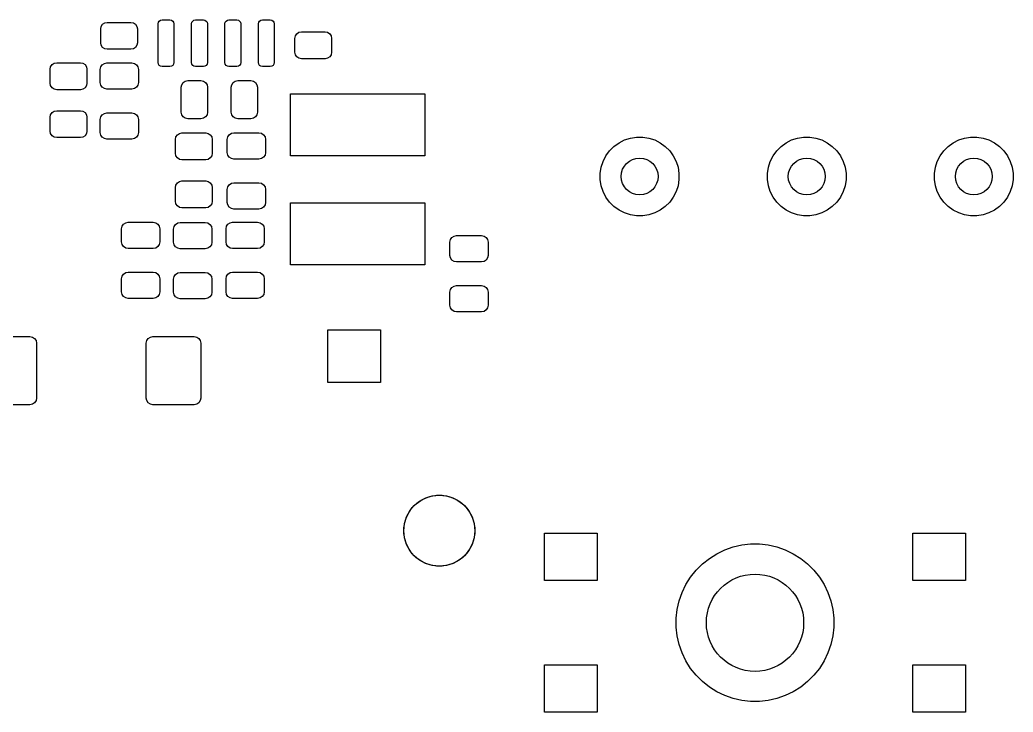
# Model space of a CAD drawing. Header units: inches. Extents: x 0.71 to 7.54, y -5.09 to -0.82.
# Drawn here: x 5.987 to 7.473, y -2.772 to -1.735 of the extents above; entities that cross this region are included whole.
import ezdxf

# ---------------------------------------------------------------- set-up
doc = ezdxf.new("R2010")
doc.units = ezdxf.units.IN
doc.header["$MEASUREMENT"] = 0
doc.layers.add('BLACK', color=250, linetype='CONTINUOUS')

msp = doc.modelspace()

# ---------------------------------------------------------------- linework, layer by layer
at = {"layer": 'BLACK', "linetype": 'CONTINUOUS'}
for p, q in [((6.1935, -1.7411), (6.194, -1.7389)), ((6.194, -1.7389), (6.1952, -1.737)), ((6.1952, -1.737), (6.1971, -1.7357)), ((6.1971, -1.7357), (6.1994, -1.7352)), ((6.1994, -1.7352), (6.2112, -1.7352)), ((6.2112, -1.7352), (6.2135, -1.7357)), ((6.2135, -1.7357), (6.2154, -1.737)), ((6.2154, -1.737), (6.2167, -1.7389)), ((6.2167, -1.7389), (6.2171, -1.7411)), ((6.2435, -1.7411), (6.244, -1.7389)), ((6.244, -1.7389), (6.2452, -1.737)), ((6.2452, -1.737), (6.2471, -1.7357)), ((6.2471, -1.7357), (6.2494, -1.7352)), ((6.2494, -1.7352), (6.2612, -1.7352)), ((6.2612, -1.7352), (6.2635, -1.7357)), ((6.2635, -1.7357), (6.2654, -1.737)), ((6.2654, -1.737), (6.2667, -1.7389)), ((6.2667, -1.7389), (6.2671, -1.7411)), ((6.2935, -1.7411), (6.294, -1.7389)), ((6.294, -1.7389), (6.2952, -1.737)), ((6.2952, -1.737), (6.2971, -1.7357)), ((6.2971, -1.7357), (6.2994, -1.7352)), ((6.2994, -1.7352), (6.3112, -1.7352)), ((6.3112, -1.7352), (6.3135, -1.7357)), ((6.3135, -1.7357), (6.3154, -1.737)), ((6.3154, -1.737), (6.3167, -1.7389)), ((6.3167, -1.7389), (6.3171, -1.7411)), ((6.3435, -1.7411), (6.344, -1.7389)), ((6.344, -1.7389), (6.3452, -1.737)), ((6.3452, -1.737), (6.3471, -1.7357)), ((6.3471, -1.7357), (6.3494, -1.7352)), ((6.3494, -1.7352), (6.3612, -1.7352)), ((6.3612, -1.7352), (6.3635, -1.7357)), ((6.3635, -1.7357), (6.3654, -1.737)), ((6.3654, -1.737), (6.3667, -1.7389)), ((6.3667, -1.7389), (6.3671, -1.7411)), ((6.1075, -1.7488), (6.1082, -1.7451)), ((6.1075, -1.7695), (6.1075, -1.7488)), ((6.1082, -1.7451), (6.1104, -1.7419)), ((6.1104, -1.7419), (6.1136, -1.7397)), ((6.1136, -1.7397), (6.1173, -1.739)), ((6.1173, -1.739), (6.1528, -1.739)), ((6.1528, -1.739), (6.1565, -1.7397)), ((6.1565, -1.7397), (6.1597, -1.7419)), ((6.1597, -1.7419), (6.1618, -1.7451)), ((6.1618, -1.7451), (6.1626, -1.7488)), ((6.1626, -1.7488), (6.1626, -1.7695)), ((6.1935, -1.7992), (6.1935, -1.7411)), ((6.2171, -1.7411), (6.2171, -1.7992)), ((6.2435, -1.7992), (6.2435, -1.7411)), ((6.2671, -1.7411), (6.2671, -1.7992)), ((6.2935, -1.7992), (6.2935, -1.7411)), ((6.3171, -1.7411), (6.3171, -1.7992)), ((6.3435, -1.7992), (6.3435, -1.7411)), ((6.3671, -1.7411), (6.3671, -1.7992)), ((6.4041, -1.7539), (6.4079, -1.7531)), ((6.4079, -1.7531), (6.4433, -1.7531)), ((6.4433, -1.7531), (6.4471, -1.7539)), ((6.398, -1.763), (6.3988, -1.7592)), ((6.398, -1.7837), (6.398, -1.763)), ((6.3988, -1.7592), (6.4009, -1.756)), ((6.4009, -1.756), (6.4041, -1.7539)), ((6.4471, -1.7539), (6.4503, -1.756)), ((6.4503, -1.756), (6.4524, -1.7592)), ((6.4524, -1.7592), (6.4531, -1.763)), ((6.4531, -1.763), (6.4531, -1.7837)), ((6.1082, -1.7733), (6.1075, -1.7695)), ((6.1104, -1.7764), (6.1082, -1.7733)), ((6.1136, -1.7786), (6.1104, -1.7764)), ((6.1173, -1.7793), (6.1136, -1.7786)), ((6.1528, -1.7793), (6.1173, -1.7793)), ((6.1565, -1.7786), (6.1528, -1.7793)), ((6.1597, -1.7764), (6.1565, -1.7786)), ((6.1618, -1.7733), (6.1597, -1.7764)), ((6.1626, -1.7695), (6.1618, -1.7733)), ((6.3988, -1.7874), (6.398, -1.7837)), ((6.4009, -1.7906), (6.3988, -1.7874)), ((6.4041, -1.7928), (6.4009, -1.7906)), ((6.4079, -1.7935), (6.4041, -1.7928)), ((6.4433, -1.7935), (6.4079, -1.7935)), ((6.4471, -1.7928), (6.4433, -1.7935)), ((6.4503, -1.7906), (6.4471, -1.7928)), ((6.4524, -1.7874), (6.4503, -1.7906)), ((6.4531, -1.7837), (6.4524, -1.7874)), ((6.0319, -1.8093), (6.0326, -1.8055)), ((6.0319, -1.8299), (6.0319, -1.8093)), ((6.0326, -1.8055), (6.0348, -1.8023)), ((6.0348, -1.8023), (6.038, -1.8002)), ((6.038, -1.8002), (6.0417, -1.7994)), ((6.0417, -1.7994), (6.0772, -1.7994)), ((6.0772, -1.7994), (6.0809, -1.8002)), ((6.0809, -1.8002), (6.0841, -1.8023)), ((6.0841, -1.8023), (6.0863, -1.8055)), ((6.0863, -1.8055), (6.087, -1.8093)), ((6.087, -1.8093), (6.087, -1.8299)), ((6.1069, -1.8094), (6.1076, -1.8057)), ((6.1069, -1.8291), (6.1069, -1.8094)), ((6.1076, -1.8057), (6.1098, -1.8025)), ((6.1098, -1.8025), (6.113, -1.8004)), ((6.113, -1.8004), (6.1167, -1.7996)), ((6.1167, -1.7996), (6.1541, -1.7996)), ((6.1541, -1.7996), (6.1579, -1.8004)), ((6.1579, -1.8004), (6.1611, -1.8025)), ((6.1611, -1.8025), (6.1632, -1.8057)), ((6.1632, -1.8057), (6.164, -1.8094)), ((6.164, -1.8094), (6.164, -1.8291)), ((6.194, -1.8015), (6.1935, -1.7992)), ((6.1952, -1.8034), (6.194, -1.8015)), ((6.1971, -1.8047), (6.1952, -1.8034)), ((6.1994, -1.8051), (6.1971, -1.8047)), ((6.2112, -1.8051), (6.1994, -1.8051)), ((6.2135, -1.8047), (6.2112, -1.8051)), ((6.2154, -1.8034), (6.2135, -1.8047)), ((6.2167, -1.8015), (6.2154, -1.8034)), ((6.2171, -1.7992), (6.2167, -1.8015)), ((6.244, -1.8015), (6.2435, -1.7992)), ((6.2452, -1.8034), (6.244, -1.8015)), ((6.2471, -1.8047), (6.2452, -1.8034)), ((6.2494, -1.8051), (6.2471, -1.8047)), ((6.2612, -1.8051), (6.2494, -1.8051)), ((6.2635, -1.8047), (6.2612, -1.8051)), ((6.2654, -1.8034), (6.2635, -1.8047)), ((6.2667, -1.8015), (6.2654, -1.8034)), ((6.2671, -1.7992), (6.2667, -1.8015)), ((6.294, -1.8015), (6.2935, -1.7992)), ((6.2952, -1.8034), (6.294, -1.8015)), ((6.2971, -1.8047), (6.2952, -1.8034)), ((6.2994, -1.8051), (6.2971, -1.8047)), ((6.3112, -1.8051), (6.2994, -1.8051)), ((6.3135, -1.8047), (6.3112, -1.8051)), ((6.3154, -1.8034), (6.3135, -1.8047)), ((6.3167, -1.8015), (6.3154, -1.8034)), ((6.3171, -1.7992), (6.3167, -1.8015)), ((6.344, -1.8015), (6.3435, -1.7992)), ((6.3452, -1.8034), (6.344, -1.8015)), ((6.3471, -1.8047), (6.3452, -1.8034)), ((6.3494, -1.8051), (6.3471, -1.8047)), ((6.3612, -1.8051), (6.3494, -1.8051)), ((6.3635, -1.8047), (6.3612, -1.8051)), ((6.3654, -1.8034), (6.3635, -1.8047)), ((6.3667, -1.8015), (6.3654, -1.8034)), ((6.3671, -1.7992), (6.3667, -1.8015)), ((6.2308, -1.8291), (6.234, -1.8269)), ((6.234, -1.8269), (6.2378, -1.8262)), ((6.2378, -1.8262), (6.2575, -1.8262)), ((6.2575, -1.8262), (6.2612, -1.8269)), ((6.2612, -1.8269), (6.2644, -1.8291)), ((6.3056, -1.8291), (6.3088, -1.8269)), ((6.3088, -1.8269), (6.3126, -1.8262)), ((6.3126, -1.8262), (6.3323, -1.8262)), ((6.3323, -1.8262), (6.3361, -1.8269)), ((6.3361, -1.8269), (6.3392, -1.8291)), ((6.0326, -1.8337), (6.0319, -1.8299)), ((6.0348, -1.8369), (6.0326, -1.8337)), ((6.038, -1.839), (6.0348, -1.8369)), ((6.0417, -1.8398), (6.038, -1.839)), ((6.0772, -1.8398), (6.0417, -1.8398)), ((6.0809, -1.839), (6.0772, -1.8398)), ((6.0841, -1.8369), (6.0809, -1.839)), ((6.0863, -1.8337), (6.0841, -1.8369)), ((6.087, -1.8299), (6.0863, -1.8337)), ((6.1076, -1.8329), (6.1069, -1.8291)), ((6.1098, -1.8361), (6.1076, -1.8329)), ((6.113, -1.8382), (6.1098, -1.8361)), ((6.1167, -1.839), (6.113, -1.8382)), ((6.1541, -1.839), (6.1167, -1.839)), ((6.1579, -1.8382), (6.1541, -1.839)), ((6.1611, -1.8361), (6.1579, -1.8382)), ((6.1632, -1.8329), (6.1611, -1.8361)), ((6.164, -1.8291), (6.1632, -1.8329)), ((6.228, -1.836), (6.2287, -1.8323)), ((6.228, -1.8734), (6.228, -1.836)), ((6.2287, -1.8323), (6.2308, -1.8291)), ((6.2644, -1.8291), (6.2666, -1.8323)), ((6.2666, -1.8323), (6.2673, -1.836)), ((6.2673, -1.836), (6.2673, -1.8734)), ((6.3028, -1.836), (6.3035, -1.8323)), ((6.3028, -1.8734), (6.3028, -1.836)), ((6.3035, -1.8323), (6.3056, -1.8291)), ((6.3392, -1.8291), (6.3414, -1.8323)), ((6.3414, -1.8323), (6.3421, -1.836)), ((6.3421, -1.836), (6.3421, -1.8734)), ((6.3917, -1.9386), (6.3917, -1.8461)), ((6.3917, -1.8461), (6.5925, -1.8461)), ((6.5925, -1.8461), (6.5925, -1.9386)), ((6.0348, -1.8741), (6.038, -1.872)), ((6.038, -1.872), (6.0417, -1.8713)), ((6.0417, -1.8713), (6.0772, -1.8713)), ((6.0772, -1.8713), (6.0809, -1.872)), ((6.0809, -1.872), (6.0841, -1.8741)), ((6.0319, -1.8811), (6.0326, -1.8773)), ((6.0319, -1.9018), (6.0319, -1.8811)), ((6.0326, -1.8773), (6.0348, -1.8741)), ((6.0841, -1.8741), (6.0863, -1.8773)), ((6.0863, -1.8773), (6.087, -1.8811)), ((6.087, -1.8811), (6.087, -1.9018)), ((6.1069, -1.8843), (6.1076, -1.8805)), ((6.1069, -1.9039), (6.1069, -1.8843)), ((6.1076, -1.8805), (6.1098, -1.8773)), ((6.1098, -1.8773), (6.113, -1.8752)), ((6.113, -1.8752), (6.1167, -1.8744)), ((6.1167, -1.8744), (6.1541, -1.8744)), ((6.1541, -1.8744), (6.1579, -1.8752)), ((6.1579, -1.8752), (6.1611, -1.8773)), ((6.1611, -1.8773), (6.1632, -1.8805)), ((6.1632, -1.8805), (6.164, -1.8843)), ((6.164, -1.8843), (6.164, -1.9039)), ((6.2287, -1.8772), (6.228, -1.8734)), ((6.2308, -1.8804), (6.2287, -1.8772)), ((6.234, -1.8825), (6.2308, -1.8804)), ((6.2378, -1.8833), (6.234, -1.8825)), ((6.2575, -1.8833), (6.2378, -1.8833)), ((6.2612, -1.8825), (6.2575, -1.8833)), ((6.2644, -1.8804), (6.2612, -1.8825)), ((6.2666, -1.8772), (6.2644, -1.8804)), ((6.2673, -1.8734), (6.2666, -1.8772)), ((6.3035, -1.8772), (6.3028, -1.8734)), ((6.3056, -1.8804), (6.3035, -1.8772)), ((6.3088, -1.8825), (6.3056, -1.8804)), ((6.3126, -1.8833), (6.3088, -1.8825)), ((6.3323, -1.8833), (6.3126, -1.8833)), ((6.3361, -1.8825), (6.3323, -1.8833)), ((6.3392, -1.8804), (6.3361, -1.8825)), ((6.3414, -1.8772), (6.3392, -1.8804)), ((6.3421, -1.8734), (6.3414, -1.8772)), ((6.0326, -1.9055), (6.0319, -1.9018)), ((6.087, -1.9018), (6.0863, -1.9055)), ((6.0348, -1.9087), (6.0326, -1.9055)), ((6.038, -1.9109), (6.0348, -1.9087)), ((6.0417, -1.9116), (6.038, -1.9109)), ((6.0772, -1.9116), (6.0417, -1.9116)), ((6.0809, -1.9109), (6.0772, -1.9116)), ((6.0841, -1.9087), (6.0809, -1.9109)), ((6.0863, -1.9055), (6.0841, -1.9087)), ((6.1076, -1.9077), (6.1069, -1.9039)), ((6.1098, -1.9109), (6.1076, -1.9077)), ((6.113, -1.913), (6.1098, -1.9109)), ((6.1167, -1.9138), (6.113, -1.913)), ((6.1541, -1.9138), (6.1167, -1.9138)), ((6.1579, -1.913), (6.1541, -1.9138)), ((6.1611, -1.9109), (6.1579, -1.913)), ((6.1632, -1.9077), (6.1611, -1.9109)), ((6.164, -1.9039), (6.1632, -1.9077)), ((6.2193, -1.9144), (6.22, -1.9106)), ((6.2193, -1.935), (6.2193, -1.9144)), ((6.22, -1.9106), (6.2222, -1.9074)), ((6.2222, -1.9074), (6.2254, -1.9053)), ((6.2254, -1.9053), (6.2291, -1.9045)), ((6.2291, -1.9045), (6.2646, -1.9045)), ((6.2646, -1.9045), (6.2683, -1.9053)), ((6.2683, -1.9053), (6.2715, -1.9074)), ((6.2715, -1.9074), (6.2737, -1.9106)), ((6.2737, -1.9106), (6.2744, -1.9144)), ((6.2744, -1.9144), (6.2744, -1.935)), ((6.297, -1.9142), (6.2978, -1.9104)), ((6.297, -1.9339), (6.297, -1.9142)), ((6.2978, -1.9104), (6.2999, -1.9072)), ((6.2999, -1.9072), (6.3031, -1.9051)), ((6.3031, -1.9051), (6.3069, -1.9043)), ((6.3069, -1.9043), (6.3443, -1.9043)), ((6.3443, -1.9043), (6.3481, -1.9051)), ((6.3481, -1.9051), (6.3513, -1.9072)), ((6.3513, -1.9072), (6.3534, -1.9104)), ((6.3534, -1.9104), (6.3541, -1.9142)), ((6.3541, -1.9142), (6.3541, -1.9339)), ((6.8831, -1.9193), (6.8914, -1.9151)), ((6.8914, -1.9151), (6.9002, -1.9123)), ((6.9002, -1.9123), (6.9093, -1.9108)), ((6.9093, -1.9108), (6.9186, -1.9108)), ((6.9186, -1.9108), (6.9278, -1.9123)), ((6.9278, -1.9123), (6.9366, -1.9151)), ((6.9366, -1.9151), (6.9448, -1.9193)), ((7.1331, -1.9193), (7.1414, -1.9151)), ((7.1414, -1.9151), (7.1502, -1.9123)), ((7.1502, -1.9123), (7.1593, -1.9108)), ((7.1593, -1.9108), (7.1686, -1.9108)), ((7.1686, -1.9108), (7.1778, -1.9123)), ((7.1778, -1.9123), (7.1866, -1.9151)), ((7.1866, -1.9151), (7.1948, -1.9193)), ((7.3831, -1.9193), (7.3914, -1.9151)), ((7.3914, -1.9151), (7.4002, -1.9123)), ((7.4002, -1.9123), (7.4093, -1.9108)), ((7.4093, -1.9108), (7.4186, -1.9108)), ((7.4186, -1.9108), (7.4278, -1.9123)), ((7.4278, -1.9123), (7.4366, -1.9151)), ((7.4366, -1.9151), (7.4448, -1.9193)), ((6.8636, -1.9388), (6.8691, -1.9313)), ((6.8691, -1.9313), (6.8756, -1.9248)), ((6.8756, -1.9248), (6.8831, -1.9193)), ((6.9448, -1.9193), (6.9523, -1.9248)), ((6.9523, -1.9248), (6.9589, -1.9313)), ((6.9589, -1.9313), (6.9643, -1.9388)), ((7.1136, -1.9388), (7.1191, -1.9313)), ((7.1191, -1.9313), (7.1256, -1.9248)), ((7.1256, -1.9248), (7.1331, -1.9193)), ((7.1948, -1.9193), (7.2023, -1.9248)), ((7.2023, -1.9248), (7.2089, -1.9313)), ((7.2089, -1.9313), (7.2143, -1.9388)), ((7.3636, -1.9388), (7.3691, -1.9313)), ((7.3691, -1.9313), (7.3756, -1.9248)), ((7.3756, -1.9248), (7.3831, -1.9193)), ((7.4448, -1.9193), (7.4523, -1.9248)), ((7.4523, -1.9248), (7.4589, -1.9313)), ((7.4589, -1.9313), (7.4643, -1.9388)), ((6.22, -1.9388), (6.2193, -1.935)), ((6.2222, -1.942), (6.22, -1.9388)), ((6.2254, -1.9441), (6.2222, -1.942)), ((6.2291, -1.9449), (6.2254, -1.9441)), ((6.2646, -1.9449), (6.2291, -1.9449)), ((6.2683, -1.9441), (6.2646, -1.9449)), ((6.2715, -1.942), (6.2683, -1.9441)), ((6.2737, -1.9388), (6.2715, -1.942)), ((6.2744, -1.935), (6.2737, -1.9388)), ((6.2978, -1.9376), (6.297, -1.9339)), ((6.2999, -1.9408), (6.2978, -1.9376)), ((6.3031, -1.943), (6.2999, -1.9408)), ((6.3069, -1.9437), (6.3031, -1.943)), ((6.3443, -1.9437), (6.3069, -1.9437)), ((6.3481, -1.943), (6.3443, -1.9437)), ((6.3513, -1.9408), (6.3481, -1.943)), ((6.3534, -1.9376), (6.3513, -1.9408)), ((6.3541, -1.9339), (6.3534, -1.9376)), ((6.5925, -1.9386), (6.3917, -1.9386)), ((6.8594, -1.9471), (6.8636, -1.9388)), ((6.9643, -1.9388), (6.9685, -1.9471)), ((7.1094, -1.9471), (7.1136, -1.9388)), ((7.2143, -1.9388), (7.2185, -1.9471)), ((7.3594, -1.9471), (7.3636, -1.9388)), ((7.4643, -1.9388), (7.4685, -1.9471)), ((6.8551, -1.9651), (6.8566, -1.9559)), ((6.8566, -1.9559), (6.8594, -1.9471)), ((6.9685, -1.9471), (6.9714, -1.9559)), ((6.9714, -1.9559), (6.9728, -1.9651)), ((7.1051, -1.9651), (7.1066, -1.9559)), ((7.1066, -1.9559), (7.1094, -1.9471)), ((7.2185, -1.9471), (7.2214, -1.9559)), ((7.2214, -1.9559), (7.2228, -1.9651)), ((7.3551, -1.9651), (7.3566, -1.9559)), ((7.3566, -1.9559), (7.3594, -1.9471)), ((7.4685, -1.9471), (7.4714, -1.9559)), ((7.4714, -1.9559), (7.4728, -1.9651)), ((6.2254, -1.9771), (6.2291, -1.9764)), ((6.2291, -1.9764), (6.2646, -1.9764)), ((6.2646, -1.9764), (6.2683, -1.9771)), ((6.8551, -1.9743), (6.8551, -1.9651)), ((6.8566, -1.9835), (6.8551, -1.9743)), ((6.9728, -1.9743), (6.9714, -1.9835)), ((6.9728, -1.9651), (6.9728, -1.9743)), ((7.1051, -1.9743), (7.1051, -1.9651)), ((7.1066, -1.9835), (7.1051, -1.9743)), ((7.2228, -1.9743), (7.2214, -1.9835)), ((7.2228, -1.9651), (7.2228, -1.9743)), ((7.3551, -1.9743), (7.3551, -1.9651)), ((7.3566, -1.9835), (7.3551, -1.9743)), ((7.4728, -1.9743), (7.4714, -1.9835)), ((7.4728, -1.9651), (7.4728, -1.9743)), ((6.2193, -1.9862), (6.22, -1.9825)), ((6.2193, -2.0069), (6.2193, -1.9862)), ((6.22, -1.9825), (6.2222, -1.9793)), ((6.2222, -1.9793), (6.2254, -1.9771)), ((6.2683, -1.9771), (6.2715, -1.9793)), ((6.2715, -1.9793), (6.2737, -1.9825)), ((6.2737, -1.9825), (6.2744, -1.9862)), ((6.2744, -1.9862), (6.2744, -2.0069)), ((6.297, -1.989), (6.2978, -1.9852)), ((6.297, -2.0087), (6.297, -1.989)), ((6.2978, -1.9852), (6.2999, -1.982)), ((6.2999, -1.982), (6.3031, -1.9799)), ((6.3031, -1.9799), (6.3069, -1.9791)), ((6.3069, -1.9791), (6.3443, -1.9791)), ((6.3443, -1.9791), (6.3481, -1.9799)), ((6.3481, -1.9799), (6.3513, -1.982)), ((6.3513, -1.982), (6.3534, -1.9852)), ((6.3534, -1.9852), (6.3541, -1.989)), ((6.3541, -1.989), (6.3541, -2.0087)), ((6.8594, -1.9923), (6.8566, -1.9835)), ((6.9714, -1.9835), (6.9685, -1.9923)), ((7.1094, -1.9923), (7.1066, -1.9835)), ((7.2214, -1.9835), (7.2185, -1.9923)), ((7.3594, -1.9923), (7.3566, -1.9835)), ((7.4714, -1.9835), (7.4685, -1.9923)), ((6.8636, -2.0005), (6.8594, -1.9923)), ((6.8691, -2.008), (6.8636, -2.0005)), ((6.9643, -2.0005), (6.9589, -2.008)), ((6.9685, -1.9923), (6.9643, -2.0005)), ((7.1136, -2.0005), (7.1094, -1.9923)), ((7.1191, -2.008), (7.1136, -2.0005)), ((7.2143, -2.0005), (7.2089, -2.008)), ((7.2185, -1.9923), (7.2143, -2.0005)), ((7.3636, -2.0005), (7.3594, -1.9923)), ((7.3691, -2.008), (7.3636, -2.0005)), ((7.4643, -2.0005), (7.4589, -2.008)), ((7.4685, -1.9923), (7.4643, -2.0005)), ((6.22, -2.0107), (6.2193, -2.0069)), ((6.2222, -2.0138), (6.22, -2.0107)), ((6.2254, -2.016), (6.2222, -2.0138)), ((6.2291, -2.0167), (6.2254, -2.016)), ((6.2646, -2.0167), (6.2291, -2.0167)), ((6.2683, -2.016), (6.2646, -2.0167)), ((6.2715, -2.0138), (6.2683, -2.016)), ((6.2737, -2.0107), (6.2715, -2.0138)), ((6.2744, -2.0069), (6.2737, -2.0107)), ((6.2978, -2.0124), (6.297, -2.0087)), ((6.2999, -2.0156), (6.2978, -2.0124)), ((6.3031, -2.0178), (6.2999, -2.0156)), ((6.3069, -2.0185), (6.3031, -2.0178)), ((6.3443, -2.0185), (6.3069, -2.0185)), ((6.3481, -2.0178), (6.3443, -2.0185)), ((6.3513, -2.0156), (6.3481, -2.0178)), ((6.3534, -2.0124), (6.3513, -2.0156)), ((6.3541, -2.0087), (6.3534, -2.0124)), ((6.3917, -2.102), (6.3917, -2.0094)), ((6.3917, -2.0094), (6.5925, -2.0094)), ((6.5925, -2.0094), (6.5925, -2.102)), ((6.8756, -2.0146), (6.8691, -2.008)), ((6.8831, -2.02), (6.8756, -2.0146)), ((6.8914, -2.0242), (6.8831, -2.02)), ((6.9448, -2.02), (6.9366, -2.0242)), ((6.9523, -2.0146), (6.9448, -2.02)), ((6.9589, -2.008), (6.9523, -2.0146)), ((7.1256, -2.0146), (7.1191, -2.008)), ((7.1331, -2.02), (7.1256, -2.0146)), ((7.1414, -2.0242), (7.1331, -2.02)), ((7.1948, -2.02), (7.1866, -2.0242)), ((7.2023, -2.0146), (7.1948, -2.02)), ((7.2089, -2.008), (7.2023, -2.0146)), ((7.3756, -2.0146), (7.3691, -2.008)), ((7.3831, -2.02), (7.3756, -2.0146)), ((7.3914, -2.0242), (7.3831, -2.02)), ((7.4448, -2.02), (7.4366, -2.0242)), ((7.4523, -2.0146), (7.4448, -2.02)), ((7.4589, -2.008), (7.4523, -2.0146)), ((6.9002, -2.0271), (6.8914, -2.0242)), ((6.9093, -2.0286), (6.9002, -2.0271)), ((6.9186, -2.0286), (6.9093, -2.0286)), ((6.9278, -2.0271), (6.9186, -2.0286)), ((6.9366, -2.0242), (6.9278, -2.0271)), ((7.1502, -2.0271), (7.1414, -2.0242)), ((7.1593, -2.0286), (7.1502, -2.0271)), ((7.1686, -2.0286), (7.1593, -2.0286)), ((7.1778, -2.0271), (7.1686, -2.0286)), ((7.1866, -2.0242), (7.1778, -2.0271)), ((7.4002, -2.0271), (7.3914, -2.0242)), ((7.4093, -2.0286), (7.4002, -2.0271)), ((7.4186, -2.0286), (7.4093, -2.0286)), ((7.4278, -2.0271), (7.4186, -2.0286)), ((7.4366, -2.0242), (7.4278, -2.0271)), ((6.1388, -2.048), (6.1395, -2.0443)), ((6.1388, -2.0677), (6.1388, -2.048)), ((6.1395, -2.0443), (6.1417, -2.0411)), ((6.1417, -2.0411), (6.1449, -2.0389)), ((6.1449, -2.0389), (6.1486, -2.0382)), ((6.1486, -2.0382), (6.186, -2.0382)), ((6.186, -2.0382), (6.1898, -2.0389)), ((6.1898, -2.0389), (6.193, -2.0411)), ((6.193, -2.0411), (6.1951, -2.0443)), ((6.1951, -2.0443), (6.1959, -2.048)), ((6.1959, -2.048), (6.1959, -2.0677)), ((6.2167, -2.0484), (6.2175, -2.0447)), ((6.2167, -2.0681), (6.2167, -2.0484)), ((6.2175, -2.0447), (6.2196, -2.0415)), ((6.2196, -2.0415), (6.2228, -2.0393)), ((6.2228, -2.0393), (6.2266, -2.0386)), ((6.2266, -2.0386), (6.264, -2.0386)), ((6.264, -2.0386), (6.2677, -2.0393)), ((6.2677, -2.0393), (6.2709, -2.0415)), ((6.2709, -2.0415), (6.2731, -2.0447)), ((6.2731, -2.0447), (6.2738, -2.0484)), ((6.2738, -2.0484), (6.2738, -2.0681)), ((6.2951, -2.048), (6.2958, -2.0443)), ((6.2951, -2.0677), (6.2951, -2.048)), ((6.2958, -2.0443), (6.298, -2.0411)), ((6.298, -2.0411), (6.3012, -2.0389)), ((6.3012, -2.0389), (6.3049, -2.0382)), ((6.3049, -2.0382), (6.3423, -2.0382)), ((6.3423, -2.0382), (6.3461, -2.0389)), ((6.3461, -2.0389), (6.3493, -2.0411)), ((6.3493, -2.0411), (6.3514, -2.0443)), ((6.3514, -2.0443), (6.3522, -2.048)), ((6.3522, -2.048), (6.3522, -2.0677)), ((6.6301, -2.0681), (6.6309, -2.0643)), ((6.6309, -2.0643), (6.633, -2.0612)), ((6.633, -2.0612), (6.6362, -2.059)), ((6.6362, -2.059), (6.64, -2.0583)), ((6.64, -2.0583), (6.6774, -2.0583)), ((6.6774, -2.0583), (6.6811, -2.059)), ((6.6811, -2.059), (6.6843, -2.0612)), ((6.6843, -2.0612), (6.6865, -2.0643)), ((6.6865, -2.0643), (6.6872, -2.0681)), ((6.1395, -2.0715), (6.1388, -2.0677)), ((6.1417, -2.0747), (6.1395, -2.0715)), ((6.1449, -2.0768), (6.1417, -2.0747)), ((6.1486, -2.0776), (6.1449, -2.0768)), ((6.186, -2.0776), (6.1486, -2.0776)), ((6.1898, -2.0768), (6.186, -2.0776)), ((6.193, -2.0747), (6.1898, -2.0768)), ((6.1951, -2.0715), (6.193, -2.0747)), ((6.1959, -2.0677), (6.1951, -2.0715)), ((6.2175, -2.0719), (6.2167, -2.0681)), ((6.2196, -2.0751), (6.2175, -2.0719)), ((6.2228, -2.0772), (6.2196, -2.0751)), ((6.2266, -2.078), (6.2228, -2.0772)), ((6.264, -2.078), (6.2266, -2.078)), ((6.2677, -2.0772), (6.264, -2.078)), ((6.2709, -2.0751), (6.2677, -2.0772)), ((6.2731, -2.0719), (6.2709, -2.0751)), ((6.2738, -2.0681), (6.2731, -2.0719)), ((6.2958, -2.0715), (6.2951, -2.0677)), ((6.298, -2.0747), (6.2958, -2.0715)), ((6.3012, -2.0768), (6.298, -2.0747)), ((6.3049, -2.0776), (6.3012, -2.0768)), ((6.3423, -2.0776), (6.3049, -2.0776)), ((6.3461, -2.0768), (6.3423, -2.0776)), ((6.3493, -2.0747), (6.3461, -2.0768)), ((6.3514, -2.0715), (6.3493, -2.0747)), ((6.3522, -2.0677), (6.3514, -2.0715)), ((6.6301, -2.0878), (6.6301, -2.0681)), ((6.6872, -2.0681), (6.6872, -2.0878)), ((6.6309, -2.0916), (6.6301, -2.0878)), ((6.633, -2.0948), (6.6309, -2.0916)), ((6.6362, -2.0969), (6.633, -2.0948)), ((6.6843, -2.0948), (6.6811, -2.0969)), ((6.6865, -2.0916), (6.6843, -2.0948)), ((6.6872, -2.0878), (6.6865, -2.0916)), ((6.5925, -2.102), (6.3917, -2.102)), ((6.64, -2.0976), (6.6362, -2.0969)), ((6.6774, -2.0976), (6.64, -2.0976)), ((6.6811, -2.0969), (6.6774, -2.0976)), ((6.1388, -2.1228), (6.1395, -2.1191)), ((6.1388, -2.1425), (6.1388, -2.1228)), ((6.1395, -2.1191), (6.1417, -2.1159)), ((6.1417, -2.1159), (6.1449, -2.1137)), ((6.1449, -2.1137), (6.1486, -2.113)), ((6.1486, -2.113), (6.186, -2.113)), ((6.186, -2.113), (6.1898, -2.1137)), ((6.1898, -2.1137), (6.193, -2.1159)), ((6.193, -2.1159), (6.1951, -2.1191)), ((6.1951, -2.1191), (6.1959, -2.1228)), ((6.1959, -2.1228), (6.1959, -2.1425)), ((6.2167, -2.1232), (6.2175, -2.1195)), ((6.2167, -2.1429), (6.2167, -2.1232)), ((6.2175, -2.1195), (6.2196, -2.1163)), ((6.2196, -2.1163), (6.2228, -2.1141)), ((6.2228, -2.1141), (6.2266, -2.1134)), ((6.2266, -2.1134), (6.264, -2.1134)), ((6.264, -2.1134), (6.2677, -2.1141)), ((6.2677, -2.1141), (6.2709, -2.1163)), ((6.2709, -2.1163), (6.2731, -2.1195)), ((6.2731, -2.1195), (6.2738, -2.1232)), ((6.2738, -2.1232), (6.2738, -2.1429)), ((6.2951, -2.1228), (6.2958, -2.1191)), ((6.2951, -2.1425), (6.2951, -2.1228)), ((6.2958, -2.1191), (6.298, -2.1159)), ((6.298, -2.1159), (6.3012, -2.1137)), ((6.3012, -2.1137), (6.3049, -2.113)), ((6.3049, -2.113), (6.3423, -2.113)), ((6.3423, -2.113), (6.3461, -2.1137)), ((6.3461, -2.1137), (6.3493, -2.1159)), ((6.3493, -2.1159), (6.3514, -2.1191)), ((6.3514, -2.1191), (6.3522, -2.1228)), ((6.3522, -2.1228), (6.3522, -2.1425)), ((6.6301, -2.1429), (6.6309, -2.1391)), ((6.6309, -2.1391), (6.633, -2.136)), ((6.633, -2.136), (6.6362, -2.1338)), ((6.6362, -2.1338), (6.64, -2.1331)), ((6.64, -2.1331), (6.6774, -2.1331)), ((6.6774, -2.1331), (6.6811, -2.1338)), ((6.6811, -2.1338), (6.6843, -2.136)), ((6.6843, -2.136), (6.6865, -2.1391)), ((6.6865, -2.1391), (6.6872, -2.1429)), ((6.1395, -2.1463), (6.1388, -2.1425)), ((6.1417, -2.1495), (6.1395, -2.1463)), ((6.1449, -2.1516), (6.1417, -2.1495)), ((6.1486, -2.1524), (6.1449, -2.1516)), ((6.186, -2.1524), (6.1486, -2.1524)), ((6.1898, -2.1516), (6.186, -2.1524)), ((6.193, -2.1495), (6.1898, -2.1516)), ((6.1951, -2.1463), (6.193, -2.1495)), ((6.1959, -2.1425), (6.1951, -2.1463)), ((6.2175, -2.1467), (6.2167, -2.1429)), ((6.2196, -2.1499), (6.2175, -2.1467)), ((6.2228, -2.152), (6.2196, -2.1499)), ((6.2266, -2.1528), (6.2228, -2.152)), ((6.264, -2.1528), (6.2266, -2.1528)), ((6.2677, -2.152), (6.264, -2.1528)), ((6.2709, -2.1499), (6.2677, -2.152)), ((6.2731, -2.1467), (6.2709, -2.1499)), ((6.2738, -2.1429), (6.2731, -2.1467)), ((6.2958, -2.1463), (6.2951, -2.1425)), ((6.298, -2.1495), (6.2958, -2.1463)), ((6.3012, -2.1516), (6.298, -2.1495)), ((6.3049, -2.1524), (6.3012, -2.1516)), ((6.3423, -2.1524), (6.3049, -2.1524)), ((6.3461, -2.1516), (6.3423, -2.1524)), ((6.3493, -2.1495), (6.3461, -2.1516)), ((6.3514, -2.1463), (6.3493, -2.1495)), ((6.3522, -2.1425), (6.3514, -2.1463)), ((6.6301, -2.1626), (6.6301, -2.1429)), ((6.6872, -2.1429), (6.6872, -2.1626)), ((6.6309, -2.1664), (6.6301, -2.1626)), ((6.633, -2.1696), (6.6309, -2.1664)), ((6.6362, -2.1717), (6.633, -2.1696)), ((6.6843, -2.1696), (6.6811, -2.1717)), ((6.6865, -2.1664), (6.6843, -2.1696)), ((6.6872, -2.1626), (6.6865, -2.1664)), ((6.64, -2.1724), (6.6362, -2.1717)), ((6.6774, -2.1724), (6.64, -2.1724)), ((6.6811, -2.1717), (6.6774, -2.1724)), ((6.4472, -2.278), (6.4472, -2.1992)), ((6.4472, -2.1992), (6.526, -2.1992)), ((6.526, -2.1992), (6.526, -2.278)), ((5.9399, -2.2094), (6.0017, -2.2094)), ((6.0017, -2.2094), (6.0055, -2.2102)), ((6.0055, -2.2102), (6.0087, -2.2123)), ((6.0087, -2.2123), (6.0108, -2.2155)), ((6.1765, -2.2155), (6.1786, -2.2123)), ((6.1786, -2.2123), (6.1818, -2.2102)), ((6.1818, -2.2102), (6.1856, -2.2094)), ((6.1856, -2.2094), (6.2474, -2.2094)), ((6.2474, -2.2094), (6.2512, -2.2102)), ((6.2512, -2.2102), (6.2544, -2.2123)), ((6.2544, -2.2123), (6.2565, -2.2155)), ((6.0108, -2.2155), (6.0116, -2.2193)), ((6.0116, -2.2193), (6.0116, -2.3015)), ((6.1757, -2.2193), (6.1765, -2.2155)), ((6.1757, -2.3015), (6.1757, -2.2193)), ((6.2565, -2.2155), (6.2572, -2.2193)), ((6.2572, -2.2193), (6.2572, -2.3015)), ((6.526, -2.278), (6.4472, -2.278)), ((6.0116, -2.3015), (6.0108, -2.3053)), ((6.1765, -2.3053), (6.1757, -2.3015)), ((6.2572, -2.3015), (6.2565, -2.3053)), ((6.0017, -2.3114), (5.9399, -2.3114)), ((6.0055, -2.3106), (6.0017, -2.3114)), ((6.0087, -2.3085), (6.0055, -2.3106)), ((6.0108, -2.3053), (6.0087, -2.3085)), ((6.1786, -2.3085), (6.1765, -2.3053)), ((6.1818, -2.3106), (6.1786, -2.3085)), ((6.1856, -2.3114), (6.1818, -2.3106)), ((6.2474, -2.3114), (6.1856, -2.3114)), ((6.2512, -2.3106), (6.2474, -2.3114)), ((6.2544, -2.3085), (6.2512, -2.3106)), ((6.2565, -2.3053), (6.2544, -2.3085)), ((6.5864, -2.4547), (6.5938, -2.4509)), ((6.5938, -2.4509), (6.6018, -2.4483)), ((6.6018, -2.4483), (6.61, -2.447)), ((6.61, -2.447), (6.6183, -2.447)), ((6.6183, -2.447), (6.6266, -2.4483)), ((6.6266, -2.4483), (6.6345, -2.4509)), ((6.6345, -2.4509), (6.6419, -2.4547)), ((6.5689, -2.4722), (6.5738, -2.4655)), ((6.5738, -2.4655), (6.5797, -2.4596)), ((6.5797, -2.4596), (6.5864, -2.4547)), ((6.6419, -2.4547), (6.6487, -2.4596)), ((6.6487, -2.4596), (6.6546, -2.4655)), ((6.6546, -2.4655), (6.6595, -2.4722)), ((6.5625, -2.4876), (6.5651, -2.4797)), ((6.5651, -2.4797), (6.5689, -2.4722)), ((6.6595, -2.4722), (6.6633, -2.4797)), ((6.6633, -2.4797), (6.6659, -2.4876)), ((6.5612, -2.4958), (6.5625, -2.4876)), ((6.5612, -2.5042), (6.5612, -2.4958)), ((6.6659, -2.4876), (6.6672, -2.4958)), ((6.6672, -2.4958), (6.6672, -2.5042)), ((6.5625, -2.5124), (6.5612, -2.5042)), ((6.6672, -2.5042), (6.6659, -2.5124)), ((6.7717, -2.5748), (6.7717, -2.5039)), ((6.7717, -2.5039), (6.8504, -2.5039)), ((6.8504, -2.5039), (6.8504, -2.5748)), ((7.3228, -2.5748), (7.3228, -2.5039)), ((7.3228, -2.5039), (7.4016, -2.5039)), ((7.4016, -2.5039), (7.4016, -2.5748)), ((6.5651, -2.5203), (6.5625, -2.5124)), ((6.5689, -2.5278), (6.5651, -2.5203)), ((6.6633, -2.5203), (6.6595, -2.5278)), ((6.6659, -2.5124), (6.6633, -2.5203)), ((7.0414, -2.5287), (7.0539, -2.5243)), ((7.0539, -2.5243), (7.0668, -2.5214)), ((7.0668, -2.5214), (7.08, -2.5199)), ((7.08, -2.5199), (7.0932, -2.5199)), ((7.0932, -2.5199), (7.1064, -2.5214)), ((7.1064, -2.5214), (7.1193, -2.5243)), ((7.1193, -2.5243), (7.1318, -2.5287)), ((6.5738, -2.5345), (6.5689, -2.5278)), ((6.5797, -2.5404), (6.5738, -2.5345)), ((6.5864, -2.5453), (6.5797, -2.5404)), ((6.6487, -2.5404), (6.6419, -2.5453)), ((6.6546, -2.5345), (6.6487, -2.5404)), ((6.6595, -2.5278), (6.6546, -2.5345)), ((7.0079, -2.5497), (7.0183, -2.5415)), ((7.0183, -2.5415), (7.0295, -2.5344)), ((7.0295, -2.5344), (7.0414, -2.5287)), ((7.1318, -2.5287), (7.1437, -2.5344)), ((7.1437, -2.5344), (7.155, -2.5415)), ((7.155, -2.5415), (7.1653, -2.5497)), ((6.5938, -2.5491), (6.5864, -2.5453)), ((6.6018, -2.5517), (6.5938, -2.5491)), ((6.61, -2.553), (6.6018, -2.5517)), ((6.6183, -2.553), (6.61, -2.553)), ((6.6266, -2.5517), (6.6183, -2.553)), ((6.6345, -2.5491), (6.6266, -2.5517)), ((6.6419, -2.5453), (6.6345, -2.5491)), ((6.9985, -2.5591), (7.0079, -2.5497)), ((7.1653, -2.5497), (7.1747, -2.5591)), ((6.9832, -2.5807), (6.9903, -2.5694)), ((6.9903, -2.5694), (6.9985, -2.5591)), ((7.1747, -2.5591), (7.1829, -2.5694)), ((7.1829, -2.5694), (7.19, -2.5807)), ((6.8504, -2.5748), (6.7717, -2.5748)), ((6.9775, -2.5926), (6.9832, -2.5807)), ((7.19, -2.5807), (7.1957, -2.5926)), ((7.4016, -2.5748), (7.3228, -2.5748)), ((6.9731, -2.6051), (6.9775, -2.5926)), ((7.1957, -2.5926), (7.2001, -2.6051)), ((6.9702, -2.618), (6.9731, -2.6051)), ((7.2001, -2.6051), (7.2031, -2.618)), ((6.9687, -2.6312), (6.9702, -2.618)), ((7.2031, -2.618), (7.2045, -2.6312)), ((6.9687, -2.6444), (6.9687, -2.6312)), ((6.9702, -2.6576), (6.9687, -2.6444)), ((7.2045, -2.6444), (7.2031, -2.6576)), ((7.2045, -2.6312), (7.2045, -2.6444)), ((6.9731, -2.6705), (6.9702, -2.6576)), ((7.2031, -2.6576), (7.2001, -2.6705)), ((6.9775, -2.683), (6.9731, -2.6705)), ((7.2001, -2.6705), (7.1957, -2.683)), ((6.9832, -2.6949), (6.9775, -2.683)), ((7.1957, -2.683), (7.19, -2.6949)), ((6.7717, -2.7717), (6.7717, -2.7008)), ((6.7717, -2.7008), (6.8504, -2.7008)), ((6.8504, -2.7008), (6.8504, -2.7717)), ((6.9903, -2.7061), (6.9832, -2.6949)), ((7.19, -2.6949), (7.1829, -2.7061)), ((7.3228, -2.7717), (7.3228, -2.7008)), ((7.3228, -2.7008), (7.4016, -2.7008)), ((7.4016, -2.7008), (7.4016, -2.7717)), ((6.9985, -2.7165), (6.9903, -2.7061)), ((7.0079, -2.7259), (6.9985, -2.7165)), ((7.1747, -2.7165), (7.1653, -2.7259)), ((7.1829, -2.7061), (7.1747, -2.7165)), ((7.0183, -2.7341), (7.0079, -2.7259)), ((7.0295, -2.7412), (7.0183, -2.7341)), ((7.155, -2.7341), (7.1437, -2.7412)), ((7.1653, -2.7259), (7.155, -2.7341)), ((7.0414, -2.7469), (7.0295, -2.7412)), ((7.0539, -2.7513), (7.0414, -2.7469)), ((7.1318, -2.7469), (7.1193, -2.7513)), ((7.1437, -2.7412), (7.1318, -2.7469)), ((7.0668, -2.7542), (7.0539, -2.7513)), ((7.08, -2.7557), (7.0668, -2.7542)), ((7.0932, -2.7557), (7.08, -2.7557)), ((7.1064, -2.7542), (7.0932, -2.7557)), ((7.1193, -2.7513), (7.1064, -2.7542)), ((6.8504, -2.7717), (6.7717, -2.7717)), ((7.4016, -2.7717), (7.3228, -2.7717))]:
    msp.add_line(p, q, dxfattribs=at)
at = {"layer": 'BLACK'}
for centre, radius in [((6.914, -1.9697), 0.0276), ((7.164, -1.9697), 0.0276), ((7.414, -1.9697), 0.0276), ((6.6142, -2.5), 0.0531), ((6.6142, -2.5), 0.0531), ((7.0866, -2.6378), 0.0728)]:
    msp.add_circle(centre, radius, dxfattribs=at)
at = {"layer": 'WHITE'}
for centre, radius in [((6.914, -1.9697), 0.0276), ((7.164, -1.9697), 0.0276), ((7.414, -1.9697), 0.0276), ((7.0866, -2.6378), 0.0728)]:
    msp.add_circle(centre, radius, dxfattribs=at)

doc.saveas('drawing.dxf')
